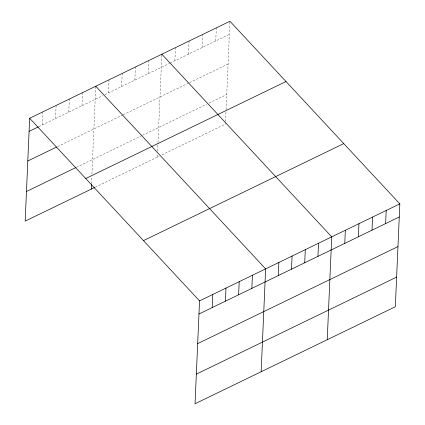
<?xml version="1.0" encoding="UTF-8"?>
<svg xmlns="http://www.w3.org/2000/svg" width="425" height="425" viewBox="0 0 425 425"><rect width="100%" height="100%" fill="white"/><g stroke="black" fill="none" stroke-linecap="round" stroke-linejoin="round"><path stroke-width="0.32" stroke-dasharray="2.12 1.59" d="M42.309 124.961L42.883 111.855M55.532 118.559L56.1 105.448M68.749 112.157L69.323 99.046M81.967 105.756L82.54 92.645M91.497 183.844L91.811 176.603M91.927 173.968L95.758 86.243M108.402 92.948L108.975 79.842M121.624 86.546L122.193 73.44M134.842 80.144L135.416 67.038M148.059 73.743L148.633 60.632M157.362 157.096L157.505 153.808M157.617 151.173L157.962 143.273M157.994 142.614L161.851 54.23M174.898 60.743L175.472 47.637M188.514 54.15L189.088 41.039M202.135 47.552L202.709 34.441M215.757 40.954L216.325 27.848M225.542 122.14L225.457 124.116L161.505 155.088M225.569 121.481L226.058 110.293M226.089 109.634L229.946 21.25M38.861 126.634L102.659 95.731M104.954 94.621L169.57 63.325M170.159 63.038L229.373 34.361M57.683 146.508L122.628 115.053M123.202 114.777L188.998 82.907M189.593 82.62L228.082 63.978M76.468 167.285L141.987 135.548M142.561 135.272L206.614 104.247M208.983 103.1L226.748 94.499M95.29 187.159L159.136 156.235"/><path stroke-width="0.64" d="M29.665 118.256L199.543 300.884L195.054 403.75L395.335 306.744L399.829 203.878L229.946 21.25L29.665 118.256L25.171 221.122L94.717 187.441M91.269 189.109L91.465 184.503M212.192 307.588L212.766 294.483M225.409 301.187L225.983 288.081M238.627 294.785L239.201 281.679M251.85 288.384L252.418 275.272M261.147 371.737L265.636 268.871L95.758 86.243M278.285 275.581L278.858 262.469M291.502 269.179L292.076 256.068M304.72 262.772L305.293 249.666M317.942 256.371L318.511 243.265M327.239 339.729L331.728 236.863L161.851 54.23M344.776 243.376L345.35 230.265M358.397 236.778L358.971 223.667M372.018 230.18L372.587 217.074M385.634 223.587L386.208 210.476M29.091 131.362L38.287 126.91M27.8 160.985L56.536 147.066M26.467 191.5L75.894 167.562M85.723 178.521L286.009 81.52M143.485 240.614L343.767 143.613M199.543 300.884L399.829 203.878M198.974 313.995L399.256 216.989M197.678 343.612L397.959 246.606M196.345 374.133L396.631 277.127"/></g></svg>
